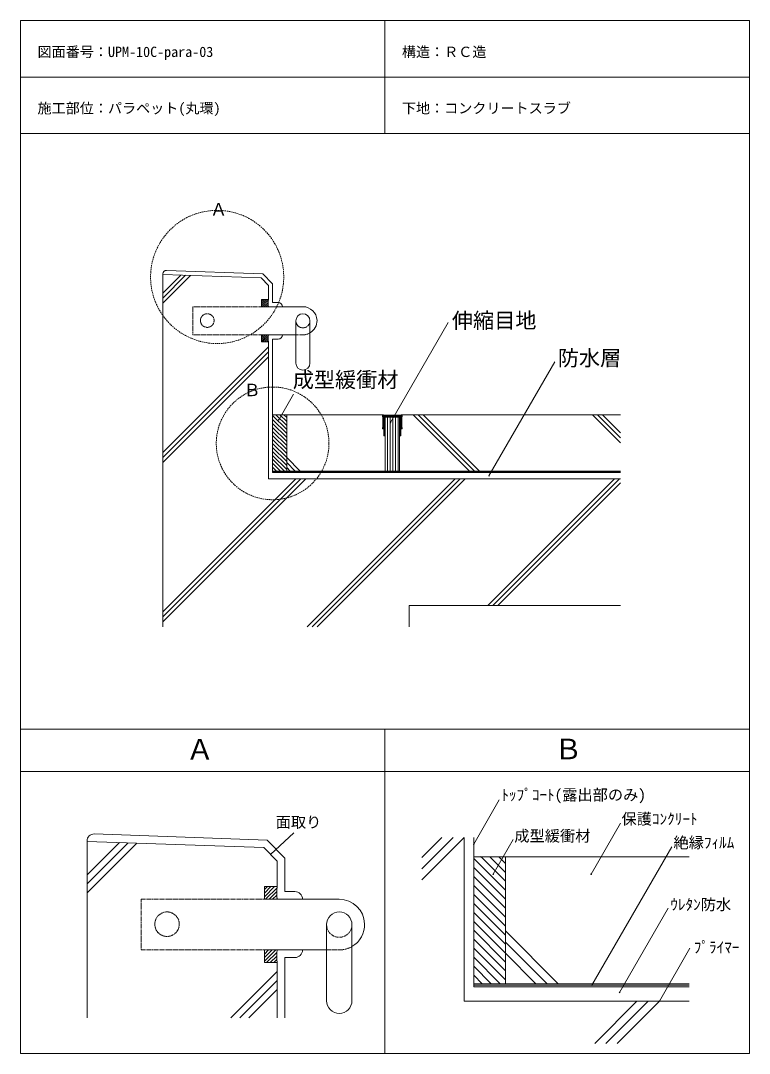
# Model space of a CAD drawing. Units: millimetres, scale not verified. Extents: x -517 to 518, y -673 to 792.
import ezdxf
from ezdxf.enums import TextEntityAlignment as Align

# ---------------------------------------------------------------- set-up
doc = ezdxf.new("R2010")
doc.units = ezdxf.units.MM
doc.header["$PDMODE"] = 32
doc.header["$PDSIZE"] = 0.8
doc.linetypes.add('DASHED1', pattern=[1.8, 1.2, -0.6])
doc.linetypes.add('DASHED2', pattern=[3, 2, -1])
doc.layers.add('0-0', color=7, linetype='Continuous', lineweight=13)
doc.styles.add('ＭＳ ゴシック', font='')
doc.styles.get('ＭＳ ゴシック').set_extended_font_data('MS Gothic')

msp = doc.modelspace()

# ---------------------------------------------------------------- linework, layer by layer
at = {"layer": '0-0'}
for p, q in [((-516.864, 792.357), (-516.864, -673.469)), ((-516.864, 792.357), (517.853, 792.357)), ((0.494, 792.357), (0.494, 632.357)), ((517.853, 792.357), (517.853, -673.469)), ((-516.864, 712.357), (517.853, 712.357)), ((-516.864, 632.357), (517.853, 632.357)), ((-315.075, 431.992), (-315.075, -68.008)), ((-315.075, 431.992), (-175.494, 427.118)), ((-315.075, 405.541), (-289.516, 431.1)), ((-315.075, 398.47), (-282.684, 430.861)), ((-315.075, 391.399), (-275.851, 430.623)), ((-175.494, 427.118), (-165.075, 416.328)), ((-165.075, 396.328), (-165.075, 416.328)), ((-116.048, 386.328), (-165.075, 386.328)), ((-126.048, 366.328), (-126.048, 306.328)), ((-106.048, 366.328), (-106.048, 306.328)), ((8.16, 221.79), (90.212, 363.908)), ((-126.048, 346.328), (-165.075, 346.328)), ((-315.075, 179.267), (-165.075, 329.267)), ((-165.075, 141.992), (-165.075, 336.328)), ((-315.075, 172.196), (-165.075, 322.196)), ((-315.075, 165.125), (-165.075, 315.125)), ((148.119, 146.32), (241.457, 307.987)), ((-150.323, 225.87), (-129.245, 262.379)), ((-3.083, 232.992), (-159.075, 232.992)), ((24.917, 232.992), (334.925, 232.992)), ((40.572, 232.992), (120.572, 152.992)), ((47.643, 232.992), (127.643, 152.992)), ((54.714, 232.992), (134.714, 152.992)), ((295.13, 232.992), (334.925, 193.197)), ((302.201, 232.992), (334.925, 200.268)), ((309.272, 232.992), (334.925, 207.339)), ((-139.075, 172.222), (-119.844, 152.992)), ((-139.075, 165.151), (-126.916, 152.992)), ((-159.075, 152.992), (334.925, 152.992)), ((-139.075, 158.08), (-133.987, 152.992)), ((-315.075, -47.007), (-126.075, 141.992)), ((-315.075, -54.078), (-119.004, 141.992)), ((-315.075, -61.149), (-111.933, 141.992)), ((-165.075, 141.992), (334.925, 141.992)), ((-109.801, -68.008), (100.199, 141.992)), ((-102.73, -68.008), (107.27, 141.992)), ((-95.659, -68.008), (114.341, 141.992)), ((146.473, -38.008), (326.473, 141.992)), ((153.544, -38.008), (333.544, 141.992)), ((160.615, -38.008), (334.925, 136.302)), ((34.925, -38.008), (334.925, -38.008)), ((34.925, -38.008), (34.925, -68.008)), ((-516.864, -213.469), (517.853, -213.469)), ((0.494, -213.469), (0.494, -673.469)), ((-516.864, -273.469), (517.853, -273.469)), ((126.474, -376.719), (162.783, -313.832)), ((293.192, -419.19), (335.091, -346.618)), ((-129.166, -360.397), (-162.022, -391.035)), ((-422.644, -372.551), (-422.644, -623.096)), ((-422.644, -372.551), (-171.4, -381.324)), ((-422.644, -420.162), (-376.639, -374.157)), ((-422.644, -432.89), (-364.34, -374.587)), ((-422.644, -445.618), (-352.042, -375.016)), ((52.974, -427.325), (112.974, -367.325)), ((52.974, -411.415), (97.064, -367.325)), ((52.974, -395.505), (81.154, -367.325)), ((154.21, -419.19), (182.645, -369.939)), ((294.375, -576.874), (407.844, -380.34)), ((-171.4, -381.324), (-152.644, -400.747)), ((432.489, -394.624), (126.474, -394.624)), ((-152.644, -436.747), (-152.644, -400.747)), ((-64.396, -454.747), (-152.644, -454.747)), ((333.595, -586.984), (402.638, -467.398)), ((-82.396, -490.747), (-82.396, -598.747)), ((-46.396, -490.747), (-46.396, -598.747)), ((171.474, -499.536), (246.561, -574.624)), ((-82.396, -526.747), (-152.644, -526.747)), ((171.474, -515.446), (230.652, -574.624)), ((390.042, -599.374), (433.535, -524.042)), ((171.474, -531.356), (214.742, -574.624)), ((-152.644, -623.096), (-152.644, -544.747)), ((-218.283, -623.096), (-152.644, -557.456)), ((-205.555, -623.096), (-152.644, -570.184)), ((-192.828, -623.096), (-152.644, -582.912)), ((126.474, -574.624), (432.489, -574.624)), ((298.223, -659.374), (358.223, -599.374)), ((314.132, -659.374), (374.132, -599.374)), ((330.042, -659.374), (390.042, -599.374)), ((-516.864, -673.469), (517.853, -673.469))]:
    msp.add_line(p, q, dxfattribs=at)
at = {"layer": '0-0', "color": 4}
for p, q in [((-315.075, 432.818), (-315.075, 431.992)), ((-309.9, 437.815), (-172.862, 433.03)), ((-172.862, 433.03), (-159.075, 418.752)), ((-159.075, 418.752), (-159.075, 392.328)), ((-159.075, 340.328), (-159.075, 150.992)), ((-159.075, 150.992), (334.925, 150.992)), ((-412.295, -362.106), (-166.662, -370.683)), ((-422.644, -372.099), (-422.644, -372.551)), ((-166.662, -370.683), (-141.844, -396.383)), ((126.474, -367.325), (126.474, -579.124)), ((-141.844, -443.947), (-141.844, -396.383)), ((-141.844, -537.547), (-141.844, -623.096)), ((126.474, -579.124), (432.489, -579.124))]:
    msp.add_line(p, q, dxfattribs=at)
at = {"layer": '0-0', "color": 2}
for p, q in [((-175.075, 388.364), (-167.11, 396.328)), ((-175.075, 391.192), (-169.939, 396.328)), ((-175.075, 394.02), (-172.767, 396.328)), ((-175.075, 388.364), (-167.11, 396.328)), ((-175.075, 391.192), (-169.939, 396.328)), ((-175.075, 394.02), (-172.767, 396.328)), ((-174.282, 386.328), (-165.193, 395.416)), ((-171.453, 386.328), (-165.413, 392.368)), ((-171.453, 386.328), (-165.413, 392.368)), ((-168.625, 386.328), (-165.385, 389.568)), ((-168.625, 386.328), (-165.385, 389.568)), ((-165.796, 386.328), (-165.16, 386.964)), ((-165.796, 386.328), (-165.16, 386.964)), ((-175.075, 337.452), (-166.199, 346.328)), ((-175.075, 340.28), (-169.027, 346.328)), ((-175.075, 343.109), (-171.855, 346.328)), ((-175.075, 345.937), (-174.684, 346.328)), ((-173.37, 336.328), (-165.296, 344.402)), ((-170.542, 336.328), (-165.428, 341.442)), ((-167.713, 336.328), (-165.332, 338.709)), ((-170.644, -451.082), (-156.308, -436.747)), ((-170.644, -445.991), (-161.399, -436.747)), ((-170.644, -440.9), (-166.49, -436.747)), ((-170.644, -451.082), (-156.308, -436.747)), ((-170.644, -445.991), (-161.399, -436.747)), ((-170.644, -440.9), (-166.49, -436.747)), ((-169.217, -454.747), (-152.858, -438.387)), ((-169.217, -454.747), (-152.858, -438.387)), ((-164.126, -454.747), (-153.253, -443.874)), ((-164.126, -454.747), (-153.253, -443.874)), ((-159.034, -454.747), (-153.203, -448.915)), ((-159.034, -454.747), (-153.203, -448.915)), ((-153.943, -454.747), (-152.798, -453.601)), ((-153.943, -454.747), (-152.798, -453.601)), ((-170.644, -542.723), (-154.667, -526.747)), ((-170.644, -537.632), (-159.758, -526.747)), ((-170.644, -532.541), (-164.849, -526.747)), ((-170.644, -527.45), (-169.94, -526.747)), ((-167.576, -544.747), (-153.043, -530.213)), ((-162.485, -544.747), (-153.28, -535.542)), ((-157.393, -544.747), (-153.108, -540.461))]:
    msp.add_line(p, q, dxfattribs=at)
at = {"layer": '0-0', "linetype": 'DASHED1'}
for p, q in [((-272.26, 386.328), (-272.26, 346.328)), ((-272.26, 386.328), (-272.26, 346.328)), ((-165.075, 386.328), (-272.26, 386.328)), ((-165.075, 346.328), (-272.26, 346.328)), ((-126.048, 346.328), (-116.048, 346.328)), ((-345.577, -454.747), (-345.577, -526.747)), ((-345.577, -454.747), (-345.577, -526.747)), ((-152.644, -454.747), (-345.577, -454.747)), ((-152.644, -526.747), (-345.577, -526.747)), ((-82.396, -526.747), (-64.396, -526.747))]:
    msp.add_line(p, q, dxfattribs=at)
at = {"layer": '0-0', "color": 2, "lineweight": 18}
msp.add_line((-174.282, 386.328), (-165.193, 395.416), dxfattribs=at)
msp.add_line((-174.282, 386.328), (-165.193, 395.416), dxfattribs=at)
at = {"layer": '0-0', "color": 4, "lineweight": 18}
for p, q in [((-159.075, 392.328), (-151.075, 392.328)), ((-151.075, 340.328), (-159.075, 340.328)), ((-141.844, -443.947), (-127.444, -443.947)), ((-141.844, -537.547), (-127.444, -537.547))]:
    msp.add_line(p, q, dxfattribs=at)
at = {"layer": '0-0', "color": 5}
for p, q in [((-159.075, 232.992), (-139.075, 232.992)), ((-159.075, 231.93), (-139.075, 211.93)), ((-159.075, 226.273), (-139.075, 206.273)), ((-159.075, 220.616), (-139.075, 200.616)), ((-154.48, 232.992), (-139.075, 217.586)), ((-148.823, 232.992), (-139.075, 223.243)), ((-143.167, 232.992), (-139.075, 228.9)), ((-139.075, 232.992), (-139.075, 152.992)), ((-3.083, 232.992), (-2.083, 232.992)), ((-3.083, 229.992), (-3.083, 232.992)), ((-2.583, 229.992), (-3.083, 229.992)), ((-2.583, 214.992), (-2.583, 229.992)), ((-2.083, 232.992), (-1.583, 232.492)), ((-1.583, 232.492), (10.917, 232.492)), ((-1.583, 231.492), (-1.583, 229.492)), ((23.417, 231.492), (-1.583, 231.492)), ((-1.583, 231.492), (-1.583, 212.992)), ((23.417, 231.492), (-1.583, 231.492)), ((-1.583, 229.492), (-1.083, 229.492)), ((-1.083, 229.492), (-1.083, 202.992)), ((-0.083, 230.992), (21.917, 230.992)), ((-0.083, 229.992), (-0.083, 230.992)), ((1.917, 229.992), (-0.083, 229.992)), ((-0.083, 229.492), (1.917, 229.492)), ((-0.083, 217.992), (-0.083, 229.492)), ((0.917, 229.492), (20.917, 229.492)), ((0.917, 152.992), (0.917, 229.492)), ((1.917, 229.492), (1.917, 229.992)), ((4.131, 152.992), (4.131, 229.492)), ((7.881, 152.992), (7.881, 229.492)), ((10.917, 232.492), (23.417, 232.492)), ((11.631, 152.992), (11.631, 229.492)), ((15.381, 152.992), (15.381, 229.492)), ((19.131, 152.992), (19.131, 229.492)), ((19.917, 229.992), (19.917, 229.492)), ((21.917, 229.992), (19.917, 229.992)), ((19.917, 229.492), (21.917, 229.492)), ((20.917, 229.492), (20.917, 152.992)), ((21.917, 230.992), (21.917, 229.992)), ((21.917, 229.492), (21.917, 217.992)), ((22.917, 229.492), (23.417, 229.492)), ((22.917, 202.992), (22.917, 229.492)), ((23.417, 232.492), (23.917, 232.992)), ((23.417, 229.492), (23.417, 231.492)), ((23.417, 212.992), (23.417, 231.492)), ((23.917, 232.992), (24.917, 232.992)), ((24.417, 229.992), (24.417, 214.992)), ((24.917, 229.992), (24.417, 229.992)), ((24.917, 232.992), (24.917, 229.992)), ((-159.075, 214.959), (-139.075, 194.959)), ((-159.075, 209.302), (-139.075, 189.302)), ((-3.083, 214.992), (-2.583, 214.992)), ((-3.083, 212.992), (-3.083, 214.992)), ((-1.583, 212.992), (-3.083, 212.992)), ((0.417, 217.992), (-0.083, 217.992)), ((-0.083, 216.992), (0.417, 217.992)), ((-0.083, 203.992), (-0.083, 216.992)), ((21.417, 217.992), (21.917, 216.992)), ((21.917, 217.992), (21.417, 217.992)), ((21.917, 216.992), (21.917, 203.992)), ((24.917, 212.992), (23.417, 212.992)), ((24.417, 214.992), (24.917, 214.992)), ((24.917, 214.992), (24.917, 212.992)), ((-159.075, 203.645), (-139.075, 183.645)), ((-159.075, 197.989), (-139.075, 177.989)), ((-159.075, 192.332), (-139.075, 172.332)), ((-1.083, 202.992), (-0.083, 202.992)), ((0.417, 203.992), (-0.083, 203.992)), ((-0.083, 202.992), (0.417, 203.992)), ((21.417, 203.992), (21.917, 202.992)), ((21.917, 203.992), (21.417, 203.992)), ((21.917, 202.992), (22.917, 202.992)), ((-159.075, 186.675), (-139.075, 166.675)), ((-159.075, 181.018), (-139.075, 161.018)), ((-159.075, 175.361), (-139.075, 155.361)), ((-159.075, 169.704), (-142.363, 152.992)), ((-159.075, 164.047), (-148.019, 152.992)), ((-159.075, 158.391), (-153.676, 152.992)), ((-159.075, 151.992), (334.925, 151.992)), ((126.474, -394.624), (171.474, -394.624)), ((136.811, -394.624), (171.474, -429.287)), ((149.539, -394.624), (171.474, -416.559)), ((162.267, -394.624), (171.474, -403.831)), ((171.474, -394.624), (171.474, -574.624)), ((126.474, -397.015), (171.474, -442.015)), ((126.474, -409.743), (171.474, -454.743)), ((126.474, -422.47), (171.474, -467.47)), ((126.474, -435.198), (171.474, -480.198)), ((126.474, -447.926), (171.474, -492.926)), ((126.474, -460.654), (171.474, -505.654)), ((126.474, -473.382), (171.474, -518.382)), ((126.474, -486.11), (171.474, -531.11)), ((126.474, -498.838), (171.474, -543.838)), ((126.474, -511.566), (171.474, -556.566)), ((126.474, -524.294), (171.474, -569.294)), ((126.474, -537.022), (164.076, -574.624)), ((126.474, -549.75), (151.348, -574.624)), ((126.474, -562.478), (138.62, -574.624)), ((126.474, -576.874), (432.489, -576.874))]:
    msp.add_line(p, q, dxfattribs=at)
at = {"layer": '0-0', "lineweight": 18}
msp.add_line((-170.644, -436.747), (-152.644, -436.747), dxfattribs=at)
at = {"layer": '0-0'}
for points in [[(-165.075, 386.328), (-175.075, 386.328), (-175.075, 396.328), (-165.075, 396.328)], [(-165.075, 346.328), (-175.075, 346.328), (-175.075, 336.328), (-165.075, 336.328)], [(432.489, -599.374), (112.974, -599.374), (112.974, -367.325)], [(-152.644, -454.747), (-170.644, -454.747), (-170.644, -436.747)], [(-152.644, -526.747), (-170.644, -526.747), (-170.644, -544.747), (-152.644, -544.747)]]:
    msp.add_lwpolyline(points, dxfattribs=at)
at = {"layer": '0-0', "color": 1, "linetype": 'DASHED2'}
for centre, radius in [((-237.836, 428.546), 94.513), ((-159.075, 192.332), 80)]:
    msp.add_circle(centre, radius, dxfattribs=at)
at = {"layer": '0-0', "linetype": 'DASHED1'}
for centre, radius in [((-251.932, 366.656), 9.672), ((-308.987, -490.156), 17.41)]:
    msp.add_circle(centre, radius, dxfattribs=at)
at = {"layer": '0-0', "color": 4}
for centre, radius in [((-310.075, 432.818), 5), ((-412.644, -372.099), 10)]:
    msp.add_arc(centre, radius, 88, 180, dxfattribs=at)
at = {"layer": '0-0', "color": 4, "lineweight": 18}
for centre, radius, start, end in [((-151.075, 386.328), 6, 0, 90), ((-151.075, 346.328), 6, 270, 0), ((-127.444, -454.747), 10.8, 0, 90), ((-127.444, -526.747), 10.8, 270, 0)]:
    msp.add_arc(centre, radius, start, end, dxfattribs=at)
at = {"layer": '0-0'}
for centre, radius, start, end in [((-116.048, 366.328), 20, 1.87946, 90), ((-116.048, 366.328), 10, 0, 180), ((-116.048, 366.328), 20, 300, 1.87946), ((-116.048, 306.328), 10, 180, 0), ((-64.396, -490.747), 36, 1.87946, 90), ((-64.396, -490.747), 18, 0, 180), ((-64.396, -490.747), 36, 300, 1.87946), ((-64.396, -598.747), 18, 180, 0)]:
    msp.add_arc(centre, radius, start, end, dxfattribs=at)
at = {"layer": '0-0', "linetype": 'DASHED1'}
for centre, radius, start, end in [((-116.048, 366.328), 10, 180, 1.87946), ((-116.048, 366.656), 20.285, 270, 299.53681), ((-64.396, -490.747), 18, 180, 1.87946), ((-64.396, -490.156), 36.512, 270, 299.53681)]:
    msp.add_arc(centre, radius, start, end, dxfattribs=at)
at = {"layer": '0-0', "color": 2}
for centre, major_axis in [((-156.414, 391.328), (0, 18.028)), ((-156.414, 341.328), (0, 18.028)), ((-137.055, -445.747), (0, 32.45)), ((-137.055, -535.747), (0, 32.45))]:
    msp.add_ellipse(centre, major_axis=major_axis, ratio=0.5, start_param=1.28976143, end_param=1.85183123, dxfattribs=at)
at = {"layer": '0-0'}
for p in [(-150.323, 225.87), (8.16, 221.79), (148.119, 146.32), (126.474, -376.719), (-162.022, -391.035), (136.811, -394.624), (154.21, -419.19), (293.192, -419.19), (294.375, -576.874), (333.595, -586.984), (390.042, -599.374)]:
    msp.add_point(p, dxfattribs=at)

# ---------------------------------------------------------------- texts
at = {"layer": '0-0', "style": 'ＭＳ ゴシック'}
for s, height, p in [('図面番号：UPM-10C-para-03', 14.66, (-492.864, 736.357)), ('構造：ＲＣ造', 14.66, (24.494, 736.357)), ('施工部位：パラペット(丸環)', 14.66, (-492.864, 656.357)), ('下地：コンクリートスラブ', 14.66, (24.494, 656.357)), ('Ａ', 17.6, (-247.742, 510.485)), ('伸縮目地', 21.99, (95.542, 349.161)), ('防水層', 21.99, (245.926, 295.879)), ('成型緩衝材', 21.99, (-130.442, 265.058)), ('Ｂ', 17.6, (-200.199, 254.062)), ('Ａ', 29.33, (-282.268, -265.32)), ('Ｂ', 29.33, (240.689, -264.973)), ('ﾄｯﾌﾟｺｰﾄ(露出部のみ)', 15.85, (165.656, -319.159)), ('面取り', 15.85, (-154.705, -357.991)), ('保護ｺﾝｸﾘｰﾄ', 15.85, (336.261, -353.353)), ('成型緩衝材', 15.85, (184.098, -377.541)), ('絶縁ﾌｨﾙﾑ', 15.85, (410.094, -386.957)), ('ｳﾚﾀﾝ防水', 15.85, (405.594, -474.832)), ('ﾌﾟﾗｲﾏｰ', 15.85, (438.899, -535.691))]:
    msp.add_text(s, height=height, dxfattribs=at).set_placement(p, align=Align.BOTTOM_LEFT)

doc.saveas('drawing.dxf')
